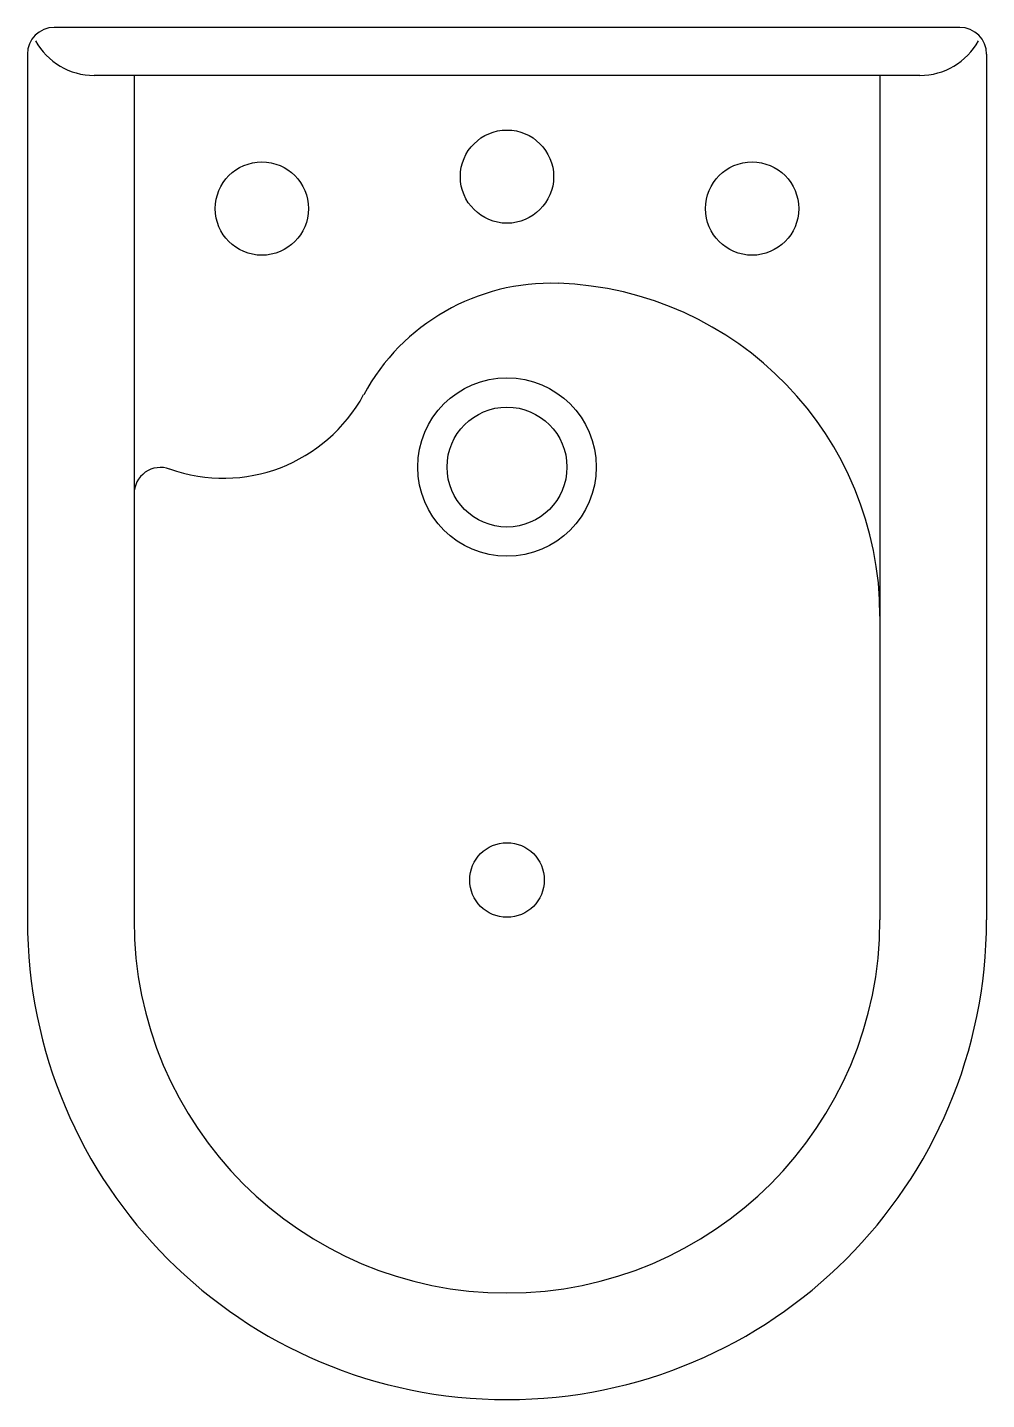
# Model space of a CAD drawing. Extents: x 2257 to 2617, y 1700 to 2215.
import ezdxf

# ---------------------------------------------------------------- set-up
doc = ezdxf.new("R2010")
doc.units = 0
doc.header["$LTSCALE"] = 50
doc.layers.add('FINA', color=6, linetype='CONTINUOUS')
doc.layers.add('GROSSA', color=3, linetype='CONTINUOUS')

msp = doc.modelspace()

# ---------------------------------------------------------------- linework, layer by layer
at = {"layer": 'FINA', "color": 0}
for p, q in [((2591.86, 2197.26), (2281.86, 2197.26)), ((2296.86, 2197.26), (2296.86, 2040.11)), ((2576.86, 2197.26), (2576.86, 1994.29))]:
    msp.add_line(p, q, dxfattribs=at)
msp.add_circle((2436.86, 2050.26), 33.5, dxfattribs=at)
for centre, start, end in [((2281.86, 2222.26), 208.6854, 270), ((2591.86, 2222.26), 270, 331.3146)]:
    msp.add_arc(centre, 25, start, end, dxfattribs=at)
at = {"layer": 'GROSSA', "color": 0}
for p, q in [((2606.86, 2215.26), (2266.86, 2215.26)), ((2256.86, 2205.26), (2256.86, 1880.26)), ((2616.86, 2205.26), (2616.86, 1880.26)), ((2296.86, 2040.11), (2296.86, 1880.26)), ((2576.86, 1994.29), (2576.86, 1880.26))]:
    msp.add_line(p, q, dxfattribs=at)
for centre, radius in [((2436.86, 2159.26), 17.5), ((2344.86, 2147.26), 17.5), ((2528.86, 2147.26), 17.5), ((2436.86, 2050.26), 22.5), ((2436.86, 1895.26), 14)]:
    msp.add_circle(centre, radius, dxfattribs=at)
for centre, radius, start, end in [((2266.86, 2205.26), 10, 90, 180), ((2606.86, 2205.26), 10, 0, 90), ((2453.37, 2039.26), 80, 88.0794, 151.5026), ((2451.86, 1994.29), 125, 0, 88.0794), ((2330.33, 2106.06), 60, 250.4094, 331.5026), ((2306.86, 2040.11), 10, 70.4094, 180), ((2436.86, 1880.26), 180, 180, 0), ((2436.86, 1880.26), 140, 180, 0)]:
    msp.add_arc(centre, radius, start, end, dxfattribs=at)

doc.saveas('drawing.dxf')
